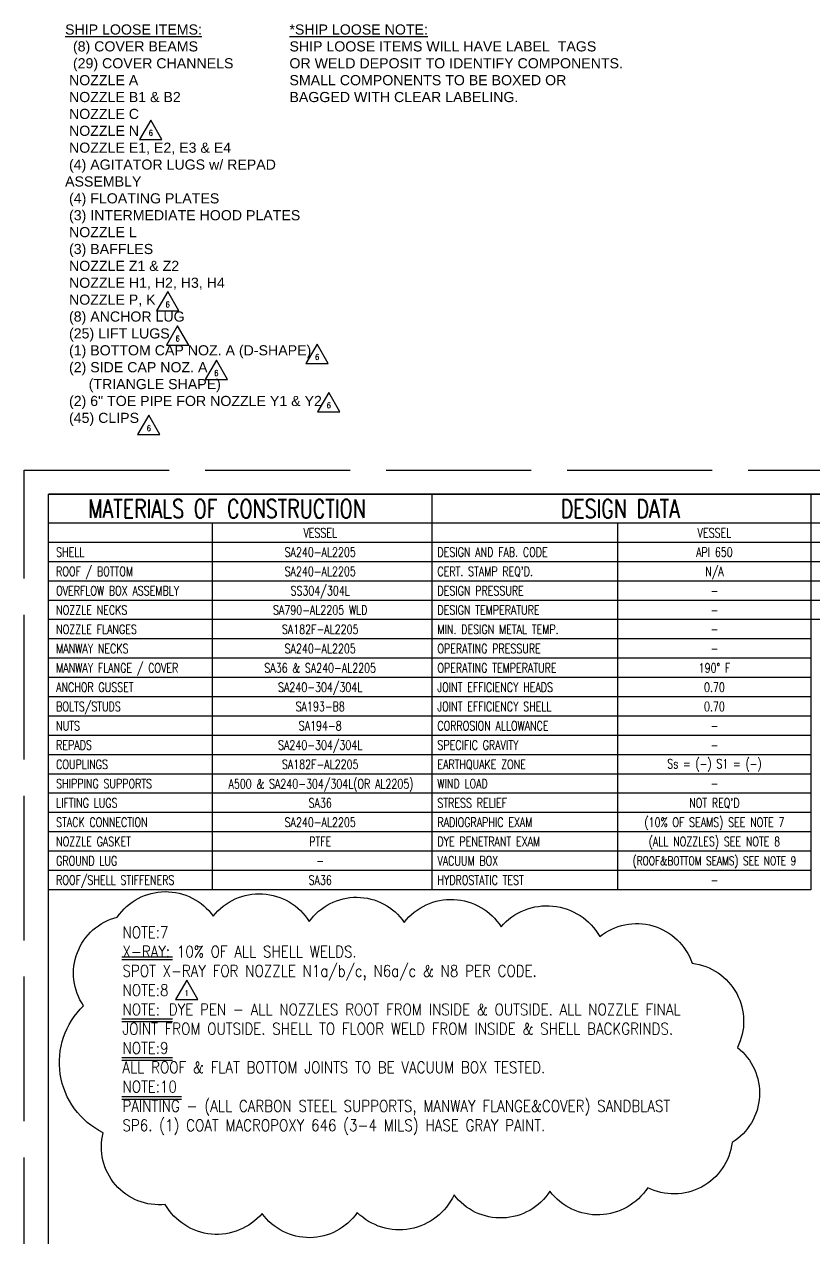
# Model space of a CAD drawing. Extents: x -1889 to 6398, y -470 to 1122.
# Drawn here: x -36 to 357, y 518 to 1122 of the extents above; entities that cross this region are included whole.
import ezdxf
from ezdxf.enums import TextEntityAlignment as Align

# ---------------------------------------------------------------- set-up
doc = ezdxf.new("R2010")
doc.units = 0
doc.header["$LTSCALE"] = 12
doc.header["$MEASUREMENT"] = 0
doc.linetypes.add('AM_ISO02W050', pattern=[7.5, 6, -1.5])
doc.layers.get('0').update_dxf_attribs({"linetype": 'CONTINUOUS'})
doc.layers.get('Defpoints').update_dxf_attribs({"linetype": 'CONTINUOUS'})
doc.layers.add('COVER', color=3, linetype='CONTINUOUS')
doc.layers.add('TEXT', color=4, linetype='CONTINUOUS')
doc.styles.add('ROMANS', font='ROMANS.shx', dxfattribs={"width": 0.85, "height": 5.76})
doc.styles.get("Standard").update_dxf_attribs({"font": 'sanss___.ttf'})

msp = doc.modelspace()

# ---------------------------------------------------------------- linework, layer by layer
for p, q in [((-24, 72), (-24, 888)), ((-24, 888), (1080, 888)), ((355.16514, 888), (-24, 888)), ((166.82694, 691.2), (166.82694, 888)), ((355.16514, 888), (355.16514, 691.2)), ((734.33028, 888), (355.16514, 888)), ((355.16514, 873.6), (-24, 873.6)), ((57.6, 691.2), (57.6, 873.6)), ((259.18257, 691.2), (259.18257, 873.6)), ((700.83486, 873.6), (355.16514, 873.6)), ((355.16514, 864), (-24, 864)), ((700.83486, 864), (355.16514, 864)), ((355.16514, 854.4), (-24, 854.4)), ((700.83486, 854.4), (355.16514, 854.4)), ((355.16514, 844.8), (-24, 844.8)), ((700.83486, 844.8), (355.16514, 844.8)), ((355.16514, 835.2), (-24, 835.2)), ((700.83486, 835.2), (355.16514, 835.2)), ((355.16514, 825.6), (-24, 825.6)), ((700.83486, 825.6), (355.16514, 825.6)), ((355.16514, 816), (-24, 816)), ((355.16514, 806.4), (-24, 806.4)), ((355.16514, 796.8), (-24, 796.8)), ((355.16514, 787.2), (-24, 787.2)), ((355.16514, 777.6), (-24, 777.6)), ((355.16514, 768), (-24, 768)), ((355.16514, 758.4), (-24, 758.4)), ((355.16514, 748.8), (-24, 748.8)), ((355.16514, 739.2), (-24, 739.2)), ((355.16514, 729.6), (-24, 729.6)), ((355.16514, 720), (-24, 720)), ((355.16514, 710.4), (-24, 710.4)), ((355.16514, 700.8), (-24, 700.8)), ((355.16514, 691.2), (-24, 691.2))]:
    msp.add_line(p, q)
at = {"layer": 'COVER'}
msp.add_lwpolyline([(-6.5234, 633.47312, -0.52056705), (10.26297, 677.62152, -0.52056705), (10.26297, 677.62152, -0.52056705), (57.97156, 678.06301, -0.52056705), (57.97156, 678.06301, -0.52056705), (105.68015, 675.4141, -0.52056705), (105.68015, 675.4141, -0.52056705), (152.94699, 674.97262, -0.52056705), (152.94699, 674.97262, -0.52056705), (201.09733, 672.7652, -0.52056705), (201.09733, 672.7652, -0.52056705), (250.13116, 667.90887, -0.52056705), (250.13116, 667.90887, -0.52056705), (296.07278, 654.66435, -0.52056705), (296.07278, 654.66435, -0.52056705), (318.60184, 612.72337, -0.52056705), (318.60184, 612.72337, -0.52056705), (315.95136, 565.48459, -0.52056705), (315.95136, 565.48459, -0.52056705), (273.98547, 542.96891, -0.52056705), (273.98547, 542.96891, -0.52056705), (225.39338, 541.20297, -0.52056705), (225.39338, 541.20297, -0.52056705), (177.68479, 539.43703, -0.52056705), (177.68479, 539.43703, -0.52056705), (129.53445, 530.60735, -0.52056705), (129.53445, 530.60735, -0.52056705), (82.26759, 530.16587, -0.52056705), (82.26759, 530.16587, -0.52056705), (34.11725, 534.58071, -0.52056705), (34.11725, 534.58071, -0.52056705), (3.19503, 570.34091, -0.52056705), (3.19503, 570.34091, -0.52056705)], format="xyb", close=True, dxfattribs=at)
at = {"layer": 'Defpoints', "linetype": 'AM_ISO02W050'}
for p, q in [((-36, 36), (-36, 900)), ((-36, 900), (1116, 900))]:
    msp.add_line(p, q, dxfattribs=at)
at = {"layer": 'TEXT'}
for p, q in [((26.88448, 1074.18598), (21.34192, 1064.58598)), ((32.42704, 1064.58598), (26.88448, 1074.18598)), ((21.34192, 1064.58598), (32.42704, 1064.58598)), ((35.30617, 988.81525), (29.76361, 979.21525)), ((40.84873, 979.21525), (35.30617, 988.81525)), ((29.76361, 979.21525), (40.84873, 979.21525)), ((40.26824, 971.85287), (34.72568, 962.25287)), ((45.81081, 962.25287), (40.26824, 971.85287)), ((34.72568, 962.25287), (45.81081, 962.25287)), ((109.60713, 962.7109), (104.06457, 953.1109)), ((115.1497, 953.1109), (109.60713, 962.7109)), ((59.5048, 954.69473), (53.96224, 945.09473)), ((65.04736, 945.09473), (59.5048, 954.69473)), ((104.06457, 953.1109), (115.1497, 953.1109)), ((53.96224, 945.09473), (65.04736, 945.09473)), ((115.39488, 938.65146), (109.85232, 929.05146)), ((120.93745, 929.05146), (115.39488, 938.65146)), ((25.89075, 927.27931), (20.34818, 917.67931)), ((31.43331, 917.67931), (25.89075, 927.27931)), ((109.85232, 929.05146), (120.93745, 929.05146)), ((20.34818, 917.67931), (31.43331, 917.67931)), ((12.51204, 657.89715), (37.70293, 657.89715)), ((12.51204, 656.54858), (37.70293, 656.54858)), ((44.79142, 646.2785), (39.24886, 636.6785)), ((50.33399, 636.6785), (44.79142, 646.2785)), ((39.24886, 636.6785), (50.33399, 636.6785)), ((12.51204, 626.97914), (37.70293, 626.97914)), ((12.51204, 625.63057), (37.70293, 625.63057)), ((12.51204, 607.69117), (37.70293, 607.69117)), ((12.51204, 606.34259), (37.70293, 606.34259)), ((12.51204, 588.27754), (42.21743, 588.27754)), ((12.51204, 586.92896), (42.21743, 586.92896))]:
    msp.add_line(p, q, dxfattribs=at)

# ---------------------------------------------------------------- texts
at = {"layer": 'TEXT', "style": 'ROMANS'}
for s, height, width, p in [('6', 2.88, 0.85, (26.88448, 1067.78598)), ('6', 2.88, 0.85, (35.30617, 982.41525)), ('6', 2.88, 0.85, (40.26824, 965.45287)), ('6', 2.88, 0.85, (109.60713, 956.3109)), ('6', 2.88, 0.85, (59.5048, 948.29473)), ('6', 2.88, 0.85, (115.39488, 932.25146)), ('6', 2.88, 0.85, (25.89075, 920.87931)), ('MATERIALS OF CONSTRUCTION', 9.216, 0.75, (64.8, 880.8)), ('DESIGN DATA', 9.216, 0.75, (260.37386, 880.8)), ('VESSEL', 4.608, 0.75, (111.14684, 868.8)), ('VESSEL', 4.608, 0.75, (307.17386, 868.8)), ('SA240-AL2205', 4.608, 0.75, (111.14684, 859.2)), ('API 650', 4.608, 0.75, (307.17386, 859.2)), ('SA240-AL2205', 4.608, 0.75, (111.14684, 849.6)), ('N/A', 4.608, 0.75, (307.17386, 849.6)), ('SS304/304L', 4.608, 0.75, (111.14684, 840)), ('SA790-AL2205 WLD', 4.608, 0.75, (111.14684, 830.4)), ('SA182F-AL2205', 4.608, 0.75, (111.14684, 820.8)), ('-', 4.608, 0.75, (307.17386, 820.8)), ('SA240-AL2205', 4.608, 0.75, (111.14684, 811.2)), ('SA36 & SA240-AL2205', 4.608, 0.75, (111.14684, 801.6)), ('SA240-304/304L', 4.608, 0.75, (111.14684, 792)), ('SA193-B8', 4.608, 0.75, (111.14684, 782.4)), ('SA194-8', 4.608, 0.75, (111.14684, 772.8)), ('-', 4.608, 0.75, (307.17386, 772.8)), ('SA240-304/304L', 4.608, 0.75, (111.14684, 763.2)), ('-', 4.608, 0.75, (307.17386, 763.2)), ('SA182F-AL2205', 4.608, 0.75, (111.14684, 753.6)), ('A500 & SA240-304/304L(OR AL2205)', 4.608, 0.75, (111.53355, 743.92376)), ('SA36', 4.608, 0.75, (111.14684, 734.4)), ("NOT REQ'D", 4.608, 0.75, (307.17386, 734.4)), ('SA240-AL2205', 4.608, 0.75, (111.14684, 724.8)), ('(10%%% OF SEAMS) SEE NOTE 7', 4.608, 0.75, (307.17386, 724.8)), ('PTFE', 4.608, 0.75, (111.14684, 715.2)), ('(ALL NOZZLES) SEE NOTE 8', 4.608, 0.75, (307.17386, 715.2)), ('(ROOF&BOTTOM SEAMS) SEE NOTE 9', 4.3617834, 0.75, (307.18465, 705.60672)), ('-', 4.608, 0.75, (111.14684, 705.6)), ('SA36', 4.608, 0.75, (111.14684, 696)), ('1', 2.88, 0.85, (44.79142, 639.8785))]:
    msp.add_text(s, height=height, dxfattribs=dict(at, width=width)).set_placement(p, align=Align.MIDDLE_CENTER)
at = {"layer": 'TEXT', "style": 'ROMANS', "width": 0.75}
for s, p in [('SHELL', (-20.16, 859.2)), ('DESIGN AND FAB. CODE', (169.42257, 859.2)), ('ROOF / BOTTOM', (-20.16, 849.6)), ("CERT. STAMP REQ'D.", (169.42257, 849.6)), ('OVERFLOW BOX ASSEMBLY', (-20.16, 840)), ('DESIGN PRESSURE', (169.42257, 840)), ('NOZZLE NECKS', (-20.16, 830.4)), ('DESIGN TEMPERATURE', (169.42257, 830.4)), ('NOZZLE FLANGES', (-20.16, 820.8)), ('MIN. DESIGN METAL TEMP.', (169.42257, 820.8)), ('MANWAY NECKS', (-20.16, 811.2)), ('OPERATING PRESSURE', (169.42257, 811.2)), ('MANWAY FLANGE / COVER', (-20.16, 801.6)), ('OPERATING TEMPERATURE', (169.42257, 801.6)), ('ANCHOR GUSSET', (-20.16, 792)), ('JOINT EFFICIENCY HEADS', (169.42257, 792)), ('BOLTS/STUDS', (-20.16, 782.4)), ('JOINT EFFICIENCY SHELL', (169.42257, 782.4)), ('NUTS', (-20.16, 772.8)), ('CORROSION ALLOWANCE', (169.42257, 772.8)), ('REPADS', (-20.16, 763.2)), ('SPECIFIC GRAVITY', (169.42257, 763.2)), ('COUPLINGS', (-20.16, 753.6)), ('EARTHQUAKE ZONE', (169.42257, 753.6)), ('SHIPPING SUPPORTS', (-20.16, 744)), ('WIND LOAD', (169.42257, 744)), ('LIFTING LUGS', (-20.16, 734.4)), ('STRESS RELIEF', (169.42257, 734.4)), ('STACK CONNECTION', (-20.16, 724.8)), ('RADIOGRAPHIC EXAM', (169.42257, 724.8)), ('NOZZLE GASKET', (-20.16, 715.2)), ('DYE PENETRANT EXAM', (169.42257, 715.2)), ('GROUND LUG', (-20.16, 705.6)), ('VACUUM BOX', (169.42257, 705.6)), ('ROOF/SHELL STIFFENERS', (-20.16, 696)), ('HYDROSTATIC TEST', (169.42257, 696))]:
    msp.add_text(s, height=4.608, dxfattribs=at).set_placement(p, align=Align.MIDDLE_LEFT)
for s, p in [('-', (307.17386, 840)), ('-', (307.17386, 830.4)), ('-', (307.17386, 811.2)), ('190%%D F', (307.17386, 801.6)), ('0.70', (307.17386, 792)), ('0.70', (307.17386, 782.4)), ('Ss = (-) S1 = (-)', (307.17386, 753.6)), ('-', (307.17386, 744)), ('-', (307.17386, 696))]:
    msp.add_text(s, height=4.608, dxfattribs=at).set_placement(p, align=Align.MIDDLE)
at = {"layer": 'TEXT', "char_height": 5.04, "attachment_point": 1}
for s, insert, width in [('{\\LSHIP LOOSE ITEMS:}\\P  (8) COVER BEAMS\\P  (29) COVER CHANNELS\\P NOZZLE A\\P NOZZLE B1 & B2\\P NOZZLE C\\P NOZZLE N\\P NOZZLE E1, E2, E3 & E4 \\P (4) AGITATOR LUGS w/ REPAD   ASSEMBLY\\P (4) FLOATING PLATES\\P (3) INTERMEDIATE HOOD PLATES\\P NOZZLE L\\P (3) BAFFLES\\P NOZZLE Z1 & Z2\\P NOZZLE H1, H2, H3, H4\\P NOZZLE P, K\\P (8) ANCHOR LUG\\P (25) LIFT LUGS\\P (1) BOTTOM CAP NOZ. A (D-SHAPE)\\P (2) SIDE CAP NOZ. A\\P      (TRIANGLE SHAPE)\\P (2) 6" TOE PIPE FOR NOZZLE Y1 & Y2\\P (45) CLIPS', (-15.71361, 1121.77921), 133.1873879), ('{\\L*SHIP LOOSE NOTE:\\P}SHIP LOOSE ITEMS WILL HAVE LABEL  TAGS \\POR WELD DEPOSIT TO IDENTIFY COMPONENTS.\\PSMALL COMPONENTS TO BE BOXED OR\\PBAGGED WITH CLEAR LABELING.', (95.85082, 1121.77921), 432.149175)]:
    msp.add_mtext(s, dxfattribs=dict(at, insert=insert, width=width))
at = {"layer": 'TEXT', "insert": (12.81595, 672.92528), "char_height": 5.76, "width": 304.9497911, "attachment_point": 1, "style": 'ROMANS'}
msp.add_mtext('NOTE:7\\PX-RAY: 10% OF ALL SHELL WELDS.\\PSPOT X-RAY FOR NOZZLE N1a/b/c, N6a/c & N8 PER CODE.\\PNOTE:8\\PNOTE:^IDYE PEN - ALL NOZZLES ROOT FROM INSIDE & OUTSIDE. ALL NOZZLE FINAL JOINT FROM OUTSIDE. SHELL TO FLOOR WELD FROM INSIDE & SHELL BACKGRINDS.\\PNOTE:9\\PALL ROOF & FLAT BOTTOM JOINTS TO BE VACUUM BOX TESTED.\\PNOTE:10\\PPAINTING - (ALL CARBON STEEL SUPPORTS, MANWAY FLANGE&COVER) SANDBLAST SP6. (1) COAT MACROPOXY 646 (3-4 MILS) HASE GRAY PAINT. ', dxfattribs=at)

doc.saveas('drawing.dxf')
